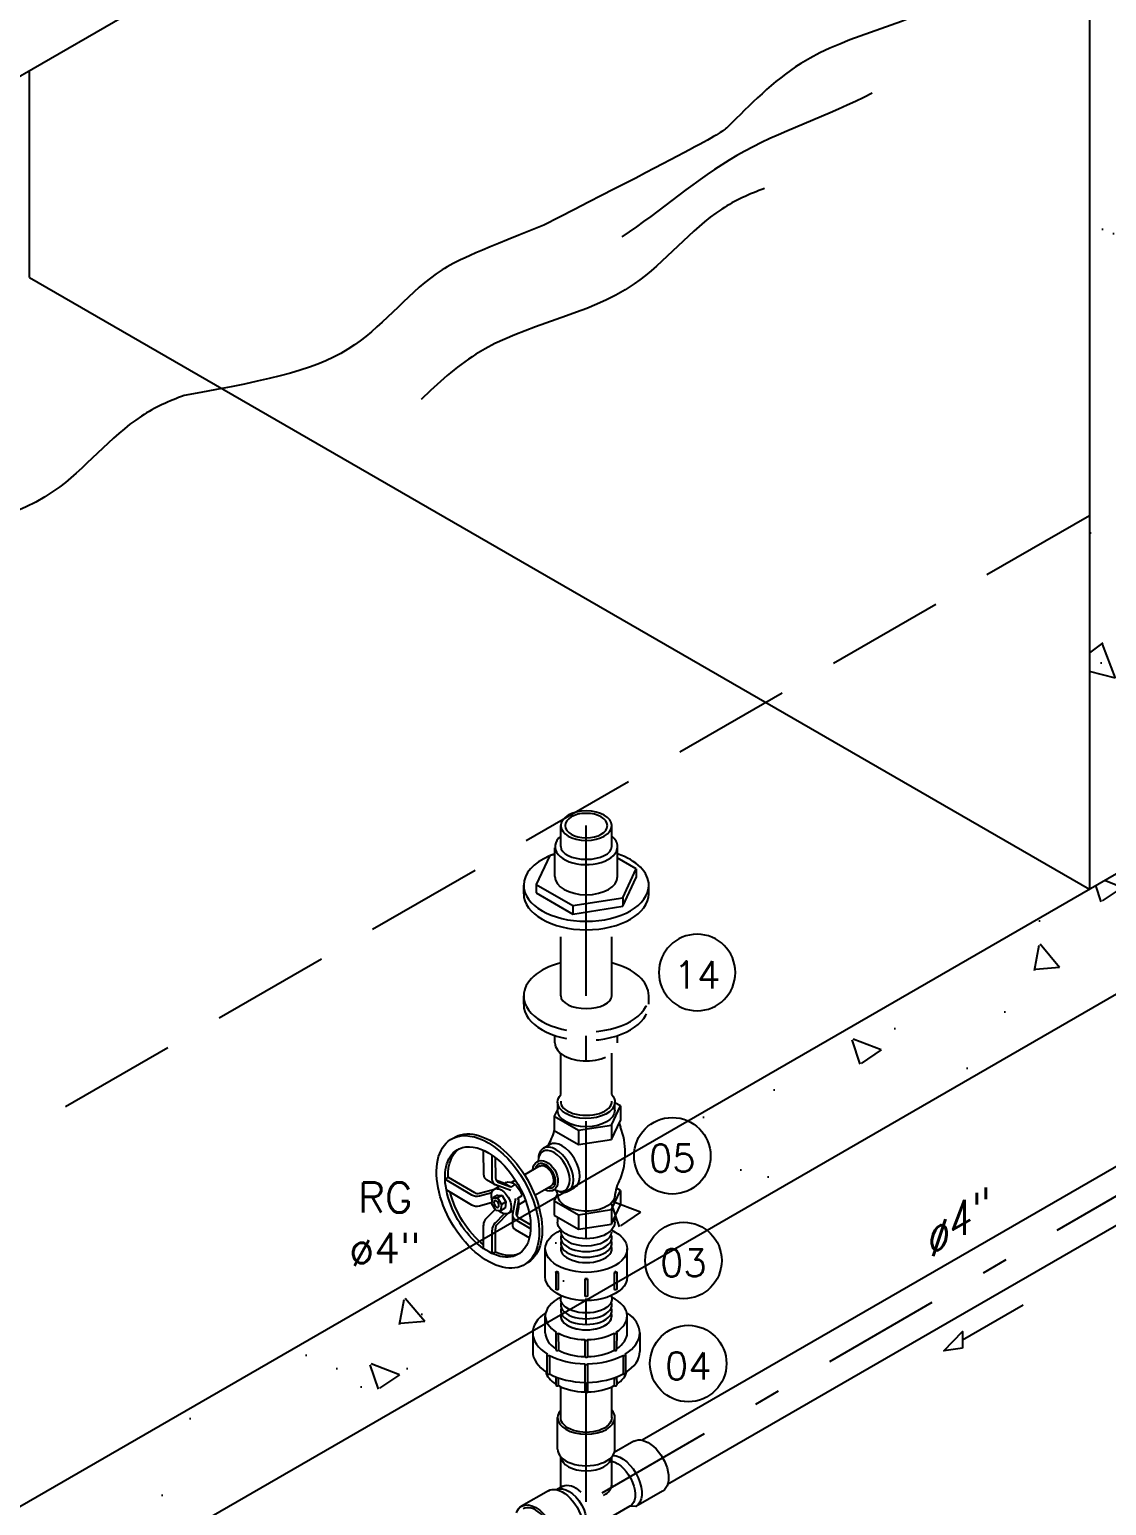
# Model space of a CAD drawing. Header units: millimetres. Extents: x 0 to 114, y 0 to 82.
# Drawn here: x 10.12 to 14.22, y 18.1 to 23.72 of the extents above; entities that cross this region are included whole.
import ezdxf
from ezdxf.enums import TextEntityAlignment as Align

# ---------------------------------------------------------------- set-up
doc = ezdxf.new("R2010")
doc.units = ezdxf.units.MM
for name, pattern in [('DASHDOT', [1, 0.5, -0.25, 0, -0.25]), ('HIDDEN', [0.375, 0.25, -0.125]), ('HIDDEN2', [0.1875, 0.125, -0.0625])]:
    doc.linetypes.add(name, pattern=pattern)
for name, color, linetype in [('ARQ', 8, 'Continuous'), ('INC-DETALHES', 7, 'Continuous'), ('INC-DETALHES-TXT', 7, 'Continuous'), ('nivel-água', 1, 'Continuous'), ('tinterno', 252, 'Continuous')]:
    doc.layers.add(name, color=color, linetype=linetype)
doc.styles.add('25', font='ROMANS.SHX', dxfattribs={"width": 0.7, "height": 0.05})
doc.styles.add('60-75', font='romans.shx', dxfattribs={"height": 0.12})

# ---------------------------------------------------------------- blocks, each defined once
blk = doc.blocks.new('S1AD321')
at = {"color": 252}
blk.add_circle((0, 0), 0.0562, dxfattribs=at)
at = {"color": 7, "style": '25'}
blk.add_attdef('DETALHE', text='', height=0.04, dxfattribs=at).set_placement((0, -0.0235), align=Align.CENTER)
for tag, flags, p in [('DESCRICAO', 1, (0, -0.0868)), ('MARCA', 1, (0, -0.1502)), ('QUANT.', 3, (0, -0.2175))]:
    blk.add_attdef(tag, text='', height=0.04, dxfattribs=dict(at, flags=flags)).set_placement(p, align=Align.CENTER)
blk = doc.blocks.new('unii')
for p, q in [((-0.0237, 0.1073), (0.0078, 0.1255)), ((0.0859, 0.1184), (0.0874, 0.1193)), ((-0.0114, 0.086), (-0.0401, 0.0694)), ((0.0257, 0.0836), (0.0272, 0.0845)), ((0.1455, 0.0151), (0.147, 0.016)), ((0.0853, -0.0196), (0.0868, -0.0187)), ((0.0688, -0.0529), (0.0401, -0.0694)), ((0.0811, -0.0742), (0.1126, -0.056))]:
    blk.add_line(p, q)
for centre, major_axis, ratio, start_param, end_param in [((0.0602, 0.0347, -0.0491), (0.0524, -0.0908), 0.57735, 2.395872, 3.141593), ((0.0888, 0.0513, -0.0725), (0.0401, -0.0694), 0.57735, 2.40841, 3.003111), ((0.0601, 0.1203, -0.0234), (0.00144, -0.0025), 0.57735, 7.050612, 9.424778), ((0.0602, 0.0347, -0.0491), (0.0524, -0.0908), 0.57735, 1.59446, 2.329067), ((0.0888, 0.1168, -0.0491), (0.00144, -0.0025), 0.57735, 7.050612, 9.424778), ((0.0287, 0.0166, -0.0234), (0.0524, -0.0908), 0.57735, 9.424778, 10.135947), ((0.0287, 0.0166, -0.0234), (0.0401, -0.0694), 0.57735, 2.40841, 3.141593), ((0.0888, 0.0513, -0.0725), (0.0401, -0.0694), 0.57735, 1.601735, 2.320869), ((0, 0), (0.0401, -0.0694), 0.57735, 3.141593, 4.039042), ((0.0287, 0.082), (0.00144, -0.0025), 0.57735, 7.050612, 9.424778), ((0.0287, 0.0166, -0.0234), (0.0401, -0.0694), 0.57735, 1.601735, 2.320869), ((0.1126, 0.065, -0.0234), (0.00125, -0.00217), 0.57735, 6.26757, 9.440394), ((0.0602, 0.0347, -0.0491), (0.0524, -0.0908), 0.57735, 0.812526, 1.546905), ((0.1289, 0.0744, -0.0491), (0.00125, -0.00217), 0.57735, 6.26757, 9.440394), ((0.0888, 0.0513, -0.0725), (0.0401, -0.0694), 0.57735, 0.820723, 1.539561), ((0, 0), (-0.025, 0.0433), 0.543752, 3.141593, 6.283185), ((0.0688, 0.0397), (0.00125, -0.00217), 0.57735, 6.26757, 9.440394), ((0.0287, 0.0166, -0.0234), (0.0401, -0.0694), 0.57735, 0.820723, 1.539561), ((0.0888, 0.0513, -0.0725), (0.0401, -0.0694), 0.57735, 0.138481, 0.732494), ((0.1455, 0.0185, -0.0491), (0.00144, -0.0025), 0.577218, 6.283185, 8.657239), ((0.0287, 0.0166, -0.0234), (0.0401, -0.0694), 0.57735, 0, 0.732494), ((0.0854, -0.0162), (0.00144, -0.0025), 0.577218, 6.283185, 8.657239), ((0.0602, 0.0347, -0.0491), (0.0524, -0.0908), 0.57735, 0, 0.745201), ((0.1343, -0.0081, -0.0234), (0.00144, -0.0025), 0.577218, 6.283185, 8.657239), ((0, 0), (0.0401, -0.0694), 0.57735, 5.385736, 6.283185), ((0.0287, 0.0166, -0.0234), (0.0524, -0.0908), 0.57735, 5.572016, 6.283185)]:
    blk.add_ellipse(centre, major_axis=major_axis, ratio=ratio, start_param=start_param, end_param=end_param)
at = {"layer": 'tinterno'}
for p, q in [((0.0272, 0.1046), (0.0589, 0.1229)), ((0.0307, 0.101), (0.0622, 0.1191)), ((0.0735, 0.1112), (0.0859, 0.1184)), ((0.0776, 0.1079), (0.0908, 0.1156)), ((-0.0014, 0.068), (0.0257, 0.0836)), ((0.002, 0.0643), (0.0307, 0.0808)), ((0.08, 0.0491), (0.1115, 0.0672)), ((0.0823, 0.0446), (0.1138, 0.0628)), ((0.1113, 0.0671), (0.1277, 0.0766)), ((0.1138, 0.0628), (0.1302, 0.0723)), ((0.039, 0.0254), (0.0675, 0.0418)), ((0.0413, 0.021), (0.07, 0.0375)), ((0.1322, 0.0132), (0.1455, 0.0209)), ((0.1331, 0.008), (0.1455, 0.0151)), ((0.0567, -0.0304), (0.0853, -0.0138)), ((0.0582, -0.0353), (0.0853, -0.0196)), ((0.1028, -0.0239), (0.1343, -0.0057)), ((0.1043, -0.0288), (0.1358, -0.0106))]:
    blk.add_line(p, q, dxfattribs=at)
for centre, major_axis, start_param, end_param in [((0.0287, 0.0166, -0.0234), (0.0524, -0.0908), 8.666815, 9.424778), ((0.0287, 0.1021, -0.0234), (0.00144, -0.0025), 0.767426, 3.944963), ((0.0287, 0.0166, -0.0234), (0.0524, -0.0908), 7.87787, 8.611829), ((0, 0), (0.0401, -0.0694), 2.392138, 3.141593), ((0, 0.0655), (0.00144, -0.0025), 0.767426, 3.944963), ((0, 0), (0.0401, -0.0694), 7.885213, 8.603436), ((0.0811, 0.0468, -0.0234), (0.00125, -0.00217), 6.26757, 9.440394), ((0.0287, 0.0166, -0.0234), (0.0524, -0.0908), 7.096135, 7.830093), ((0.0401, 0.0231), (0.00125, -0.00217), 6.26757, 9.440394), ((0, 0), (0.0401, -0.0694), 7.104199, 7.82275), ((0.0287, 0.0166, -0.0234), (0.0524, -0.0908), 6.283185, 7.041148), ((0.1028, -0.0262, -0.0234), (0.00144, -0.0025), 5.479815, 8.657352), ((0, 0), (0.0401, -0.0694), 6.283185, 7.03264), ((0.0567, -0.0327), (0.00144, -0.0025), 5.479815, 8.657352)]:
    blk.add_ellipse(centre, major_axis=major_axis, ratio=0.57735, start_param=start_param, end_param=end_param, dxfattribs=at)
blk = doc.blocks.new('nipel')
for p, q in [((0.0266, 0.108, -0.0234), (-0.0212, 0.0803, -0.0234)), ((0.1068, -0.0309, -0.0234), (0.0589, -0.0586, -0.0234))]:
    blk.add_line(p, q)
at = {"extrusion": (0, 0, -1)}
for centre, major_axis, ratio, start_param, end_param in [((0.0667, 0.0385, -0.0468), (0.0401, -0.0694), 0.57735, -3.141593, 0), ((0.1042, 0.0602, -0.0468), (0.025, -0.0433), 0.543752, 2.902493, 6.522284), ((0.0188, 0.0109, -0.0234), (-0.0401, 0.0694), 0.57735, -0.89745, 0), ((0.0188, 0.0109, -0.0234), (0.0401, -0.0694), 0.57735, 0, 0.89745)]:
    blk.add_ellipse(centre, major_axis=major_axis, ratio=ratio, start_param=start_param, end_param=end_param, dxfattribs=at)
for centre, start_param, end_param in [((0.0188, 0.0109, -0.0234), 2.94446, 6.480318), ((-0.0098, -0.0057), 3.141593, 6.283185), ((0, 0), 2.931316, 6.493462), ((0.0096, 0.0056), 2.935794, 6.488984)]:
    blk.add_ellipse(centre, major_axis=(-0.025, 0.0433), ratio=0.543752, start_param=start_param, end_param=end_param)
at = {"layer": 'tinterno'}
for p, q in [((0.0285, 0.0853, -0.0234), (0.0571, 0.1018, -0.0234)), ((0.032, 0.0816, -0.0234), (0.0606, 0.0981, -0.0234)), ((0.0688, 0.0426, -0.0234), (0.0974, 0.0591, -0.0234)), ((0.0714, 0.0384, -0.0234), (0.0999, 0.0548, -0.0234)), ((0.0866, -0.0131, -0.0234), (0.1153, 0.0034, -0.0234)), ((0.0881, -0.018, -0.0234), (0.1167, -0.0014, -0.0234))]:
    blk.add_line(p, q, dxfattribs=at)
at = {"layer": 'tinterno', "extrusion": (0, 0, -1)}
for centre, major_axis, ratio, start_param, end_param in [((0.0188, 0.0109, -0.0234), (-0.0401, 0.0694), 0.57735, 0, 3.141593), ((0.0586, 0.0993, -0.0234), (-0.00144, 0.0025), 0.577218, 0, 2.374054), ((0.0299, 0.0827, -0.0234), (0.00144, -0.0025), 0.57735, 2.338223, 5.515759), ((0.0299, 0.0173, -0.0234), (0.0401, -0.0694), 0.57735, 3.891047, 3.962934), ((0.0987, 0.057, -0.0234), (-0.00125, 0.00217), 0.57735, -0.015616, 3.157208), ((0.07, 0.0404, -0.0234), (-0.00125, 0.00217), 0.57735, -0.015616, 3.157208), ((0.0299, 0.0173, -0.0234), (0.0401, -0.0694), 0.57735, 4.681158, 4.74362), ((0.1153, 0.0011, -0.0234), (0.00144, -0.0025), 0.57735, 3.909019, 6.283185), ((0.0866, -0.0155, -0.0234), (-0.00144, 0.0025), 0.57735, 0.767426, 3.944963), ((0.0299, 0.0173, -0.0234), (0.0401, -0.0694), 0.57735, -0.821342, -0.749455)]:
    blk.add_ellipse(centre, major_axis=major_axis, ratio=ratio, start_param=start_param, end_param=end_param, dxfattribs=at)
blk = doc.blocks.new('tei2')
for p, q in [((-0.0562, 0.1034), (-0.0562, 0.165)), ((0.0562, 0.1034), (0.0562, 0.1652)), ((-0.0934, 0.1188), (-0.0549, 0.0966)), ((-0.05, 0.0341), (-0.05, 0.0886)), ((0.05, 0.0288), (0.05, 0.0886)), ((0.0458, 0.0312), (0.0582, 0.0241)), ((-0.1496, 0.0215), (-0.0971, -0.0089)), ((0.0742, 0.0221), (0.1267, -0.0083)), ((-0.0971, -0.0089), (-0.0854, -0.0084)), ((-0.0854, -0.0084), (0.0083, -0.0625)), ((0.018, -0.0753), (0.0705, -0.1056))]:
    blk.add_line(p, q)
at = {"extrusion": (0, 0, -1)}
for centre, major_axis, ratio, start_param, end_param in [((0, 0.1652), (0.0562, 0), 0.57735, 3.135616, 3.615755), ((0, 0.1652), (0.0562, 0), 0.57735, -0.474162, 0), ((0, 0.1034, -0.4677), (-0.0562, 0), 0.57735, 5.809061, 6.283185), ((0, 0.1034, -0.4677), (-0.0562, 0), 0.57735, 3.141593, 3.618038), ((0.0986, -0.0569, -0.4677), (-0.025, -0.0433), 0.577374, 0, 3.141593)]:
    blk.add_ellipse(centre, major_axis=major_axis, ratio=ratio, start_param=start_param, end_param=end_param, dxfattribs=at)
for centre, major_axis, ratio, start_param, end_param in [((0, 0.1652), (-0.05, 0), 0.577374, 0, 3.141593), ((-0.1215, 0.0702, -0.1581), (0.0281, 0.0487), 0.57735, 0, 3.141593), ((0.0461, -0.0266, -0.4677), (-0.0281, -0.0487), 0.57735, 3.141593, 3.618038), ((0.0986, -0.0569, -0.4677), (0.0281, 0.0487), 0.57735, -0.474162, 0), ((0.0461, -0.0266, -0.4677), (-0.0281, -0.0487), 0.57735, 5.8091, 6.283185), ((0.0986, -0.0569, -0.4677), (0.0281, 0.0487), 0.57735, 3.135616, 3.615755)]:
    blk.add_ellipse(centre, major_axis=major_axis, ratio=ratio, start_param=start_param, end_param=end_param)
at = {"layer": 'tinterno', "color": 252, "extrusion": (0, 0, -1)}
for centre, major_axis, start_param, end_param in [((0, 0.1652), (0.0562, 0), 0, 3.135616), ((0, 0.1034, -0.4677), (-0.0562, 0), 3.618038, 5.809061), ((0, 0.0899, -0.4677), (-0.05, 0), 3.19046, 6.234318), ((0, 0.0341, -0.3129), (0.05, 0), 2.321606, 3.141593)]:
    blk.add_ellipse(centre, major_axis=major_axis, ratio=0.57735, start_param=start_param, end_param=end_param, dxfattribs=at)
at = {"layer": 'tinterno', "color": 252}
for centre, major_axis, start_param, end_param in [((-0.069, 0.0398), (0.0281, 0.0487), 0.344779, 3.141593), ((-0.0604, 0.0349, -0.1581), (0.025, 0.0433), 0.487246, 3.141593), ((0.0344, -0.0199, -0.4677), (-0.025, -0.0433), 3.19046, 6.234318), ((0.022, -0.0127, -0.4677), (-0.025, -0.0433), 3.19046, 4.259061), ((0.0461, -0.0266, -0.4677), (-0.0281, -0.0487), 3.618038, 5.80674), ((0.0986, -0.0569, -0.4677), (0.0281, 0.0487), 0, 3.135616)]:
    blk.add_ellipse(centre, major_axis=major_axis, ratio=0.57735, start_param=start_param, end_param=end_param, dxfattribs=at)
blk = doc.blocks.new('SETA2')
at = {"color": 252}
blk.add_line((0.004129, 0), (0, 0), dxfattribs=at)
at = {"color": 7}
blk.add_lwpolyline([(0.004129, -0.000486), (0.005395, -0.000004), (0.004129, 0.000486), (0.004129, -0.000486)], dxfattribs=at)
blk = doc.blocks.new('A$C4B832159')
at = {"layer": 'ARQ'}
h = blk.add_hatch(dxfattribs=at)
h.set_pattern_fill('AR-CONC', color=256, scale=0.085333, style=0)
h.set_pattern_definition([(130, (2573.42616, -2593.91875), (-0.61206202, -0.05354849), [0.064, -0.704]), (185, (2573.42616, -2593.91875), (0.11840114, 0.64187062), [0.0512, -0.5632]), (79.5486, (2573.37515, -2593.9232), (-0.49366134, 0.58832174), [0.05439163, -0.59830794]), (133.8158, (2573.42616, -2593.7481), (-0.91071236, -0.1412429), [0.096, -1.056]), (83.3644, (2573.3503, -2593.75985), (-0.79757884, 0.83124725), [0.08158745, -0.89746176]), (188.8158, (2573.4262, -2593.7481), (-0.7975782, 0.83124787), [0.0768, -0.8448]), (159, (2573.34083, -2593.79075), (-0.509360684, -0.34356812), [0.064, -0.704]), (214, (2573.3408, -2593.79075), (-0.20762908, 0.6187947), [0.0512, -0.5632]), (108.5486, (2573.2984, -2593.8194), (-0.71698998, 0.27522602), [0.05439163, -0.59830794]), (142.5, (2573.42616, -2593.91875), (-0.01037641, 0.284069422), [0, -0.556373333, 0, -0.571733333, 0, -0.565333333]), (172.5, (2573.42616, -2593.91875), (-0.224486005, 0.33656466), [0, -0.325973333, 0, -0.543573333, 0, -0.215466667]), (212.5, (2573.61645, -2593.91875), (-0.455528479, -0.019246824), [0, -0.213333333, 0, -0.6656, 0, -0.8832]), (222.5, (2573.7018, -2593.91875), (-0.4976522, 0.08542292), [0, -0.277333333, 0, -0.442026667, 0, -0.6272])])
h.paths.add_polyline_path([(-1.8084, -4.1427), (-1.8084, -3.8879), (2.4628, -1.4219), (2.4628, -1.6767)])
h = blk.add_hatch(dxfattribs=at)
h.set_pattern_fill('AR-CONC', color=256, scale=0.085333, style=0)
h.set_pattern_definition([(170, (3419.8932, -1134.9904), (-0.25965666, 0.556835504), [0.064, -0.704]), (115, (3419.8932, -1134.9904), (-0.4966757, -0.4234737), [0.0512, -0.5632]), (220.4514, (3419.87156, -1134.944), (-0.75633224, 0.13336239), [0.05439163, -0.59830794]), (166.1842, (3419.7454, -1135.0757), (-0.33303625, 0.85932149), [0.096, -1.056]), (216.6356, (3419.7176, -1135.0041), (-1.11867066, 0.27509991), [0.08158745, -0.89746176]), (111.1842, (3419.7454, -1135.0757), (-1.11867087, 0.27509904), [0.0768, -0.8448]), (141, (3419.7397, -1134.9805), (0.04285838, 0.61290335), [0.064, -0.704]), (86, (3419.7397, -1134.9805), (-0.63970648, -0.12958529), [0.0512, -0.5632]), (191.4514, (3419.74325, -1134.9294), (-0.59684772, 0.48331852), [0.05439163, -0.59830794]), (157.5, (3419.8932, -1134.99039), (-0.251199541, -0.133048476), [0, -0.556373333, 0, -0.571733333, 0, -0.565333333]), (127.5, (3419.8932, -1134.9904), (-0.40371655, 0.026128253), [0, -0.325973333, 0, -0.543573333, 0, -0.215466667]), (87.5, (3419.98834, -1135.15518), (-0.211096001, 0.404122647), [0, -0.213333333, 0, -0.6656, 0, -0.8832]), (77.5, (3420.031, -1135.2291), (-0.322804516, 0.388267986), [0, -0.277333333, 0, -0.442026667, 0, -0.6272])])
h.paths.add_polyline_path([(2.4628, -4.7016), (2.2411, -4.8296), (2.2409, -1.8048), (2.4628, -1.6767)])
h = blk.add_hatch(dxfattribs=at)
h.set_pattern_fill('AR-CONC', color=256, scale=0.085333, style=0)
h.set_pattern_definition([(130, (2572.36573, -2601.1871), (-0.61206202, -0.05354849), [0.064, -0.704]), (185, (2572.3657, -2601.1871), (0.11840114, 0.64187062), [0.0512, -0.5632]), (79.5486, (2572.3147, -2601.19156), (-0.49366134, 0.58832174), [0.05439163, -0.59830794]), (133.8158, (2572.3657, -2601.0164), (-0.91071236, -0.1412429), [0.096, -1.056]), (83.3644, (2572.2898, -2601.0282), (-0.79757884, 0.83124725), [0.08158745, -0.89746176]), (188.8158, (2572.3657, -2601.0164), (-0.7975782, 0.83124787), [0.0768, -0.8448]), (159, (2572.2804, -2601.0591), (-0.509360684, -0.34356812), [0.064, -0.704]), (214, (2572.2804, -2601.0591), (-0.20762908, 0.6187947), [0.0512, -0.5632]), (108.5486, (2572.23795, -2601.0877), (-0.71698998, 0.27522602), [0.05439163, -0.59830794]), (142.5, (2572.36573, -2601.1871), (-0.01037641, 0.284069422), [0, -0.556373333, 0, -0.571733333, 0, -0.565333333]), (172.5, (2572.36573, -2601.1871), (-0.224486005, 0.33656466), [0, -0.325973333, 0, -0.543573333, 0, -0.215466667]), (212.5, (2572.55602, -2601.1871), (-0.455528479, -0.019246824), [0, -0.213333333, 0, -0.6656, 0, -0.8832]), (222.5, (2572.64135, -2601.1871), (-0.4976522, 0.08542292), [0, -0.277333333, 0, -0.442026667, 0, -0.6272])])
h.paths.add_polyline_path([(-1.8084, -7.4224), (-1.8084, -7.1677), (2.4019, -4.7368), (2.6236, -4.8636)])
for p, q in [((2.4628, -1.6767, 0), (-1.8084, -4.1427, 0)), ((2.2411, -1.8047, 0), (2.2411, -4.8296, 0)), ((0, -3.5357, 0), (0, -3.0986, 0)), ((0, -3.5357, 0), (2.2411, -4.8296, 0)), ((2.4628, -4.7016, 0), (-1.8084, -7.1677, 0)), ((2.4628, -4.9564, 0), (-1.8084, -7.4224, 0))]:
    blk.add_line(p, q, dxfattribs=at)
at = {"layer": 'INC-DETALHES', "color": 7}
for p, q in [((1.1232, -4.7393, -0.0556), (1.1232, -4.6947, -0.0556)), ((1.2312, -4.7393, -0.0556), (1.2312, -4.6947, -0.0556)), ((1.1111, -4.8029, -0.0556), (1.1111, -4.7421, -0.0556)), ((1.1232, -4.7393, -0.0556), (1.1232, -4.7239, -0.0556)), ((1.2312, -4.7393, -0.0556), (1.2312, -4.7239, -0.0556)), ((1.2433, -4.8029, -0.0556), (1.2433, -4.7393, -0.0556)), ((1.2829, -4.7865, -0.0556), (1.2829, -4.8045, -0.0556)), ((1.0449, -4.8389, -0.0556), (1.0449, -4.8209, -0.0556)), ((1.0715, -4.8192, -0.0556), (1.0715, -4.8372, -0.0556)), ((1.3095, -4.8389, -0.0556), (1.3095, -4.8209, -0.0556)), ((1.1489, -4.8639, -0.0556), (1.1489, -4.8819, -0.0556)), ((1.2546, -4.8476, -0.0556), (1.2546, -4.8656, -0.0556)), ((1.1232, -5.2638, -0.0556), (1.1232, -5.1765, -0.0556)), ((1.2312, -5.2638, -0.0556), (1.2312, -5.1765, -0.0556)), ((1.1168, -5.2969, -0.0556), (1.1168, -5.2795, -0.0556)), ((1.2377, -5.2969, -0.0556), (1.2377, -5.2795, -0.0556)), ((1.2494, -5.2879, -0.0556), (1.2494, -5.3184, -0.0556)), ((1.1095, -5.3095, -0.0556), (1.1095, -5.34, -0.0556)), ((0.9605, -5.4343, -0.0556), (0.96, -5.3815, -0.0556)), ((0.9857, -5.44, -0.0556), (0.9853, -5.3972, -0.0556)), ((1.0867, -5.3773, -0.0556), (1.1002, -5.3695, -0.0556)), ((1.079, -5.4148, -0.0556), (1.0467, -5.4336, -0.0556)), ((0.885, -5.4383, -0.0556), (0.8788, -5.4429, -0.0556)), ((0.885, -5.4383, -0.0556), (0.9406, -5.4711, -0.0556)), ((0.9846, -5.4544, -0.0556), (0.9665, -5.444, -0.0556)), ((0.9829, -5.464, -0.0556), (0.9937, -5.4578, -0.0556)), ((1.0177, -5.4665, -0.0556), (0.9852, -5.4547, -0.0556)), ((1.0044, -5.4516, -0.0556), (0.9871, -5.4453, -0.0556)), ((1.0076, -5.4498, -0.0556), (1.0043, -5.4517, -0.0556)), ((1.0177, -5.4593, -0.0556), (1.0043, -5.4517, -0.0556)), ((1.0262, -5.4543, -0.0556), (1.0177, -5.4593, -0.0556)), ((1.0277, -5.4447, -0.0556), (1.0191, -5.4497, -0.0556)), ((1.0687, -5.4765, -0.0556), (1.1031, -5.4566, -0.0556)), ((1.1392, -5.4682, -0.0556), (1.1527, -5.4605, -0.0556)), ((0.8814, -5.4654, -0.0556), (0.9348, -5.4968, -0.0556)), ((0.9512, -5.4989, -0.0556), (0.9784, -5.4915, -0.0556)), ((0.9517, -5.4725, -0.0556), (0.9829, -5.464, -0.0556)), ((0.9894, -5.4763, -0.0556), (0.9799, -5.4819, -0.0556)), ((1.0275, -5.4835, -0.0556), (1.0215, -5.5176, -0.0556)), ((1.0323, -5.4828, -0.0556), (1.0416, -5.4774, -0.0556)), ((1.0337, -5.4871, -0.0556), (1.0337, -5.5026, -0.0556)), ((1.0337, -5.4967, -0.0556), (1.0491, -5.4878, -0.0556)), ((1.1092, -5.4882, -0.0556), (1.1092, -5.5188, -0.0556)), ((1.2497, -5.4664, -0.0556), (1.2497, -5.4971, -0.0556)), ((0.9662, -5.5249, -0.0556), (0.9847, -5.5066, -0.0556)), ((0.9893, -5.5377, -0.0556), (1.0122, -5.5149, -0.0556)), ((1.0054, -5.5037, -0.0556), (0.9959, -5.5093, -0.0556)), ((1.0122, -5.5149, -0.0556), (1.0231, -5.5087, -0.0556)), ((1.0215, -5.5183, -0.0556), (1.0214, -5.5391, -0.0556)), ((1.0338, -5.5025, -0.0556), (1.0306, -5.5206, -0.0556)), ((1.0345, -5.5245, -0.0556), (1.0597, -5.5394, -0.0556)), ((1.1168, -5.5338, -0.0556), (1.1168, -5.5232, -0.0556)), ((1.2377, -5.5338, -0.0556), (1.2377, -5.523, -0.0556)), ((0.9603, -5.5895, -0.0556), (0.9598, -5.5402, -0.0556)), ((0.9855, -5.5968, -0.0556), (0.9851, -5.548, -0.0556)), ((1.0268, -5.5492, -0.0556), (1.057, -5.567, -0.0556)), ((1.1232, -5.554, -0.0556), (1.1232, -5.5495, -0.0556)), ((1.1232, -5.554, -0.0556), (1.1232, -5.5495, -0.0556)), ((0.9855, -5.5968, -0.0556), (0.9784, -5.6, -0.0556)), ((1.1232, -5.947, -0.0556), (1.1232, -5.8819, -0.0556)), ((1.2312, -5.9472, -0.0556), (1.2312, -5.8819, -0.0556))]:
    blk.add_line(p, q, dxfattribs=at)
at = {"layer": 'INC-DETALHES', "color": 252}
for p, q in [((1.1772, -4.8389, -0.0556), (1.1772, -4.6949, -0.0556)), ((1.1772, -5.0549, -0.0556), (1.1772, -4.8389, -0.0556)), ((1.2307, -5.3283, -0.0556), (1.2307, -5.3588, -0.0556)), ((1.1607, -5.3391, -0.0556), (1.1607, -5.3696, -0.0556)), ((0.9786, -5.4447, -0.0556), (0.9782, -5.3919, -0.0556)), ((0.8788, -5.4429, -0.0556), (0.9347, -5.4757, -0.0556)), ((1.0177, -5.4593, -0.0556), (0.9923, -5.4501, -0.0556)), ((0.9512, -5.4779, -0.0556), (0.9778, -5.4707, -0.0556)), ((0.9994, -5.4769, -0.0556), (0.9898, -5.4825, -0.0556)), ((1.0074, -5.4906, -0.0556), (0.9978, -5.4962, -0.0556)), ((1.0337, -5.4871, -0.0556), (1.0291, -5.5138, -0.0556)), ((0.9844, -5.5354, -0.0556), (1.0039, -5.516, -0.0556)), ((1.1606, -5.5179, -0.0556), (1.1606, -5.5485, -0.0556)), ((1.2309, -5.507, -0.0556), (1.2309, -5.5376, -0.0556)), ((0.9784, -5.6, -0.0556), (0.978, -5.5508, -0.0556)), ((1.0269, -5.5283, -0.0556), (1.0597, -5.5476, -0.0556))]:
    blk.add_line(p, q, dxfattribs=at)
at = {"layer": 'INC-DETALHES', "color": 7, "extrusion": (1.754e-13, 0.816497, 0.57735)}
for p, q in [((1.0999, -4.7582, -0.0556), (1.0715, -4.8192, -0.0556)), ((1.1111, -4.7565, -0.0556), (1.0999, -4.7582, -0.0556)), ((1.2829, -4.7865, -0.0556), (1.2427, -4.7633, -0.0556)), ((1.2546, -4.8476, -0.0556), (1.2829, -4.7865, -0.0556)), ((1.2546, -4.8656, -0.0556), (1.2829, -4.8045, -0.0556)), ((1.0715, -4.8192, -0.0556), (1.1489, -4.8639, -0.0556)), ((1.0715, -4.8372, -0.0556), (1.1489, -4.8819, -0.0556)), ((1.1489, -4.8639, -0.0556), (1.2546, -4.8476, -0.0556)), ((1.1489, -4.8819, -0.0556), (1.2546, -4.8656, -0.0556))]:
    blk.add_line(p, q, dxfattribs=at)
at = {"layer": 'INC-DETALHES', "color": 7, "linetype": 'HIDDEN2'}
for p, q in [((1.1232, -5.0549, -0.0556), (1.1232, -4.9086, -0.0556)), ((1.2312, -5.0549, -0.0556), (1.2312, -4.9086, -0.0556)), ((1.0449, -5.0729, -0.0556), (1.0449, -5.0549, -0.0556)), ((1.3095, -5.0729, -0.0556), (1.3095, -5.0549, -0.0556)), ((1.1111, -5.1545, -0.0556), (1.1111, -5.139, -0.0556)), ((1.2433, -5.1545, -0.0556), (1.2433, -5.139, -0.0556))]:
    blk.add_line(p, q, dxfattribs=at)
at = {"layer": 'INC-DETALHES', "color": 252, "linetype": 'DASHDOT', "ltscale": 0.5}
for p, q in [((1.1772, -6.1254, -0.0556), (1.1772, -5.123, -0.0556)), ((-2.1568, -8.0505, -0.0556), (2.8579, -5.155, -0.0556))]:
    blk.add_line(p, q, dxfattribs=at)
at = {"layer": 'INC-DETALHES'}
for p, q in [((2.7068, -5.1798, -0.2292), (1.2952, -5.9949, -0.2292)), ((2.7609, -5.2733, -0.2292), (1.3493, -6.0884, -0.2292))]:
    blk.add_line(p, q, dxfattribs=at)
at = {"layer": 'INC-DETALHES', "color": 7, "extrusion": (9.24386e-08, 0.816497, 0.57735)}
for p, q in [((1.1168, -5.2939, -0.0556), (1.1095, -5.3095, -0.0556)), ((1.2494, -5.2879, -0.0556), (1.2377, -5.2811, -0.0556)), ((1.2307, -5.3588, -0.0556), (1.2494, -5.3184, -0.0556)), ((1.1095, -5.34, -0.0556), (1.1607, -5.3696, -0.0556)), ((1.1607, -5.3696, -0.0556), (1.2307, -5.3588, -0.0556)), ((1.2497, -5.4664, -0.0556), (1.241, -5.4614, -0.0556)), ((1.1163, -5.4729, -0.0556), (1.1092, -5.4882, -0.0556)), ((1.1092, -5.5188, -0.0556), (1.1606, -5.5485, -0.0556)), ((1.2309, -5.5376, -0.0556), (1.2497, -5.4971, -0.0556)), ((1.1606, -5.5485, -0.0556), (1.2309, -5.5376, -0.0556))]:
    blk.add_line(p, q, dxfattribs=at)
at = {"layer": 'INC-DETALHES', "color": 252, "extrusion": (9.24386e-08, 0.816497, 0.57735)}
for p, q in [((1.2307, -5.3283, -0.0556), (1.2494, -5.2879, -0.0556)), ((1.1095, -5.3095, -0.0556), (1.1607, -5.3391, -0.0556)), ((1.1607, -5.3391, -0.0556), (1.2307, -5.3283, -0.0556)), ((1.1092, -5.4882, -0.0556), (1.1606, -5.5179, -0.0556)), ((1.2309, -5.507, -0.0556), (1.2497, -5.4664, -0.0556)), ((1.1606, -5.5179, -0.0556), (1.2309, -5.507, -0.0556))]:
    blk.add_line(p, q, dxfattribs=at)
at = {"layer": 'INC-DETALHES', "color": 7, "extrusion": (-0.759924, -0.298634, 0.57735)}
for p, q in [((0.9779, -5.495, -0.0556), (0.9799, -5.4819, -0.0556)), ((0.9859, -5.5087, -0.0556), (0.9779, -5.495, -0.0556)), ((0.9959, -5.5093, -0.0556), (0.9859, -5.5087, -0.0556))]:
    blk.add_line(p, q, dxfattribs=at)
at = {"layer": 'INC-DETALHES', "color": 252, "extrusion": (-0.759924, -0.298634, 0.57735)}
for p, q in [((0.9799, -5.4819, -0.0556), (0.9898, -5.4825, -0.0556)), ((0.9898, -5.4825, -0.0556), (0.9978, -5.4962, -0.0556)), ((0.9978, -5.4962, -0.0556), (0.9959, -5.5093, -0.0556))]:
    blk.add_line(p, q, dxfattribs=at)
at = {"layer": 'INC-DETALHES', "color": 7, "extrusion": (-0.759924, -0.298634, 0.57735), "elevation": -3.7242}
blk.add_lwpolyline([(5.4588, -7.141), (5.4588, -7.141), (5.463, -7.1253), (5.4786, -7.1211), (5.4901, -7.1326)], dxfattribs=at)
at = {"layer": 'INC-DETALHES', "color": 7, "extrusion": (1.754e-13, 0.816497, 0.57735)}
for centre, radius, start, end in [((-1.1772, 3.7137, -3.1785), 0.0661, 355.308, 180), ((-1.1772, 3.7137, -3.1785), 0.0661, 324.7386, 355.308), ((-1.1772, 3.7137, -3.1785), 0.0661, 180, 215.2614), ((-1.1772, 3.7608, -3.2451), 0.1323, 306.0154, 0), ((-1.1772, 3.7608, -3.2451), 0.1323, 299.8828, 304.2676), ((-1.1772, 3.7608, -3.2451), 0.1323, 180, 240.1172), ((-1.1772, 3.7504, -3.2304), 0.0661, 360, 180), ((-1.1772, 3.7608, -3.2451), 0.1323, 0, 180), ((-1.1772, 3.7712, -3.2598), 0.1323, 360, 180)]:
    blk.add_arc(centre, radius, start, end, dxfattribs=at)
at = {"layer": 'INC-DETALHES', "color": 7, "linetype": 'HIDDEN2', "extrusion": (1.754e-13, 0.816497, 0.57735)}
for centre, radius, start, end in [((-1.1772, 3.8959, -3.4362), 0.1323, 294.0923, 0), ((-1.1772, 3.8959, -3.4362), 0.1323, 180, 245.9031), ((-1.1772, 3.8959, -3.4362), 0.1323, 0, 180), ((-1.1772, 3.9063, -3.4509), 0.1323, 360, 180), ((-1.1772, 3.9534, -3.5175), 0.0661, 360, 180)]:
    blk.add_arc(centre, radius, start, end, dxfattribs=at)
at = {"layer": 'INC-DETALHES', "color": 7}
for centre, radius, start, end in [((1.4067, -5.2711, 2.5804), 0.1688, 198.4351, 201.2836), ((1.1087, -5.3872, 2.7476), 0.151, 338.7164, 21.2836), ((1.0237, -5.3218, 2.284), 0.0877, 324.8778, 347.9736), ((0.9718, -5.434, -2.3646), 0.0114, 181.6832, 242.0924), ((0.997, -5.4397, -2.3646), 0.0114, 181.3611, 209.433), ((1.3298, -5.4883, 2.7476), 0.0928, 150.0719, 174.9467), ((0.9479, -5.4586, 2.5934), 0.0144, 239.6489, 285.2257), ((1.0649, -5.4883, 2.7476), 0.0537, 6.1393, 24.0987), ((0.9456, -5.4781, 2.5934), 0.0216, 239.6549, 285.2257), ((0.9814, -5.5402, 2.5934), 0.0216, 134.7743, 180.3451), ((0.9995, -5.5479, 2.5934), 0.0144, 134.7743, 180.3511), ((1.0327, -5.5395, -2.3646), 0.0114, 177.9076, 238.3168)]:
    blk.add_arc(centre, radius, start, end, dxfattribs=at)
at = {"layer": 'INC-DETALHES', "color": 252}
for centre, radius, start, end in [((0.99, -5.4444, -2.3646), 0.0114, 181.3611, 245.1448), ((0.997, -5.4397, -2.3646), 0.0114, 209.433, 245.1448), ((0.9456, -5.4571, 2.5934), 0.0216, 239.6549, 285.2257), ((1.0328, -5.5186, -2.3646), 0.0114, 174.8551, 238.6389), ((1.0404, -5.5148, -2.3646), 0.0114, 174.8551, 210.5669), ((1.0404, -5.5148, -2.3646), 0.0114, 210.5669, 238.6389), ((0.9996, -5.5507, 2.5934), 0.0216, 134.7743, 180.3451)]:
    blk.add_arc(centre, radius, start, end, dxfattribs=at)
at = {"layer": 'INC-DETALHES', "color": 252, "extrusion": (0.723521, 0.378396, 0.57735)}
blk.add_arc((-5.327, 0.0849, -1.9876), 0.00771, 95.0884, 94.5802, dxfattribs=at)
at = {"layer": 'INC-DETALHES', "color": 7, "extrusion": (0, 0, -1)}
for centre, major_axis, ratio, start_param, end_param in [((1.1772, -4.6949, 1.1971), (-0.054, 0), 0.577362, -3.141592653589793, 3.141592653589793), ((1.1772, -5.2795, 2.7476), (0.0605, 0), 0.57735, 3.141593, 3.608076), ((1.1772, -5.2795, 2.7476), (0.0605, 0), 0.57735, -0.466483, 0.046113), ((1.1772, -5.2969, 2.7476), (-0.0605, 0), 0.57735, 3.141593, 6.283185), ((0.9755, -5.4872, 2.5934), (0.0768, -0.133), 0.57735, 3.100981, 6.323797), ((0.9692, -5.4908, 2.5934), (0.0768, -0.133), 0.57735, 6.242573, 9.46539), ((0.9692, -5.4908, 2.5934), (0.064, -0.1108), 0.57735, 3.190333, 6.234445), ((0.9755, -5.4872, 2.5934), (0.064, -0.1108), 0.57735, 2.323911, 3.092853), ((1.091, -5.4356, 2.7476), (-0.0174, 0.0301), 0.663092, -0.809795, 3.897212), ((1.0911, -5.4357, 1.4931), (-0.0121, 0.0209), 0.57735, -0.004698, 3.141593), ((1.0223, -5.4752, 2.7476), (-0.0147, 0.0254), 0.57735, 0, 1.975894), ((0.9755, -5.4872, 2.5934), (0.064, -0.1108), 0.57735, 0.955193, 2.038688), ((0.9976, -5.4895, 2.7476), (-0.0147, 0.0254), 0.57735, -1.231641, 0), ((1.0144, -5.4849, -2.3646), (-0.0147, 0.0254), 0.57735, 1.815196, 1.975894), ((1.1775, -5.4756, 2.7476), (-0.0605, 0), 0.57735, 3.141593, 6.081779), ((0.9976, -5.4895, 2.7476), (-0.0147, 0.0254), 0.57735, 3.141593, 4.218379), ((1.1772, -5.5338, 2.7476), (0.0605, 0), 0.57735, 0, 3.141593), ((0.9755, -5.4872, 2.5934), (0.064, -0.1108), 0.57735, 0.04874, 0.674634)]:
    blk.add_ellipse(centre, major_axis=major_axis, ratio=ratio, start_param=start_param, end_param=end_param, dxfattribs=at)
at = {"layer": 'INC-DETALHES', "color": 252, "extrusion": (0, 0, -1)}
blk.add_ellipse((1.1772, -4.6949, 1.1971), major_axis=(0.0448, 0), ratio=0.57735, dxfattribs=at)
at = {"layer": 'INC-DETALHES', "color": 7}
for centre, major_axis, ratio, start_param, end_param in [((1.1772, -4.7393, 1.1971), (0.054, 0), 0.497249, 3.141593, 6.283185), ((1.1772, -5.2795, 2.7476), (-0.0541, 0), 0.518014, -0.067265, 3.208858), ((1.1264, -5.415, 2.7476), (-0.0263, 0.0455), 0.57735, 3.141593, 6.283185), ((1.113, -5.4227, 2.7476), (-0.0263, 0.0455), 0.57735, 0, 0.721762), ((1.113, -5.4227, 2.7476), (-0.0263, 0.0455), 0.57735, 2.41983, 3.141593), ((1.1772, -5.7085, 2.697), (0.054, 0), 0.543752, 2.931316, 6.493462), ((1.1772, -5.7205, 2.697), (-0.054, 0), 0.543752, -0.205799, 3.347391), ((1.1772, -5.732, 2.6717), (0.054, 0), 0.543752, 2.94446, 6.480318)]:
    blk.add_ellipse(centre, major_axis=major_axis, ratio=ratio, start_param=start_param, end_param=end_param, dxfattribs=at)
at = {"layer": 'INC-DETALHES', "color": 252}
for centre, major_axis, ratio, start_param, end_param in [((1.1772, -5.0549, 1.1971), (0.054, 0), 0.497249, 3.141593, 6.283185), ((1.113, -5.4227, 2.7476), (-0.0263, 0.0455), 0.57735, 3.141593, 6.283185), ((1.1088, -5.4252, 2.7476), (-0.0237, 0.0411), 0.57735, 2.391023, 7.039474)]:
    blk.add_ellipse(centre, major_axis=major_axis, ratio=ratio, start_param=start_param, end_param=end_param, dxfattribs=at)
at = {"layer": 'INC-DETALHES', "color": 252, "extrusion": (0, 0, -1)}
for centre, major_axis, start_param, end_param in [((1.1772, -5.2795, 2.7476), (0.0605, 0), 0.046113, 3.141593), ((0.9692, -5.4908, 2.5934), (0.0768, -0.133), 3.182204, 6.242573), ((0.9692, -5.4908, 2.5934), (0.064, -0.1108), 6.234445, 9.473518), ((1.091, -5.4356, 2.7476), (-0.0147, 0.0254), -0.617466, 3.678076), ((0.9976, -5.4895, 2.7476), (-0.0147, 0.0254), 0, 3.141593)]:
    blk.add_ellipse(centre, major_axis=major_axis, ratio=0.57735, start_param=start_param, end_param=end_param, dxfattribs=at)
at = {"layer": 'nivel-água', "color": 252, "linetype": 'HIDDEN'}
blk.add_line((2.2411, -4.0398, 0), (-1.8084, -6.3778, 0), dxfattribs=at)
at = {"layer": 'nivel-água', "color": 252}
for points, knots in [([(2.2411, -2.7326, 0), (2.2094, -2.7443, 0), (2.1051, -2.7907, -0.0001), (1.9534, -2.9934, -0.0015), (1.6632, -3.0255, 0.0063), (1.5101, -3.1845, -0.0087), (1.4563, -3.2372, 0.0041), (1.0874, -3.4249, 0.0072)], [2.0327165, 2.0327165, 2.0327165, 2.0327165, 2.0920361, 2.2349078, 2.4496252, 2.5687203, 2.5969301, 2.5969301, 2.5969301, 2.5969301]), ([(1.7819, -3.1458, 0.0042), (1.6893, -3.1945, 0.0042), (1.4891, -3.2552, 0.0042), (1.3352, -3.3949, 0.0042), (1.2528, -3.4495, 0.0042)], [1.1302781, 1.1302781, 1.1302781, 1.1302781, 1.3147711, 1.4888103, 1.4888103, 1.4888103, 1.4888103]), ([(1.5542, -3.3475, -0.217), (1.5225, -3.3592, -0.217), (1.4182, -3.4056, -0.2171), (1.2665, -3.6082, -0.2184), (0.9959, -3.6382, -0.2112), (0.863, -3.7597, -0.222), (0.828, -3.794, -0.2207)], [2.0327165, 2.0327165, 2.0327165, 2.0327165, 2.0920361, 2.2349078, 2.4496252, 2.5364549, 2.5364549, 2.5364549, 2.5364549]), ([(1.0874, -3.4249, 0.0072), (0.9309, -3.488, 0), (0.8266, -3.5344, -0.0001), (0.6946, -3.7108, -0.0013), (0.5211, -3.7504, 0.0027), (0.3272, -3.7853, 0)], [2.0327165, 2.0327165, 2.0327165, 2.0327165, 2.0920361, 2.2349078, 2.3954794, 2.3954794, 2.3954794, 2.3954794]), ([(0.3272, -3.7853, 0), (0.2955, -3.797, 0), (0.1912, -3.8434, -0.0001), (0.0395, -4.0461, -0.0015), (-0.2507, -4.0782, 0.0063), (-0.4038, -4.2371, -0.0087), (-0.4577, -4.2898, 0.0041), (-0.8266, -4.4775, 0.0072)], [2.0327165, 2.0327165, 2.0327165, 2.0327165, 2.0920361, 2.2349078, 2.4496252, 2.5687203, 2.5969301, 2.5969301, 2.5969301, 2.5969301])]:
    blk.add_open_spline(points, degree=3, knots=knots, dxfattribs=at)
at = {"layer": 'INC-DETALHES', "color": 7, "xscale": 1.079999999999946, "yscale": 1.079999999999946, "zscale": 1.079999999999946, "rotation": 239.9999935133197}
for name, p in [('nipel', (1.1772, -5.5663, 2.7476)), ('unii', (1.1772, -5.732, 2.6717))]:
    blk.add_blockref(name, p, dxfattribs=at)
at = {"layer": 'INC-DETALHES', "color": 7, "xscale": -1.079999999999962, "yscale": 1.079999999999962, "zscale": 1.079999999999962}
blk.add_blockref('tei2', (1.1772, -6.1254, 1.4931), dxfattribs=at)
at = {"layer": 'INC-DETALHES-TXT'}
ref = blk.add_blockref('S1AD321', (1.4116, -5.0056, 1.4931), dxfattribs=dict(at, xscale=-1.44, yscale=1.44, zscale=1.44))
ref.add_attrib('DETALHE', '14', dxfattribs={"layer": '0', "color": 7, "height": 0.0576, "style": '25'}).set_placement((1.4116, -5.0395, 1.4931), align=Align.CENTER)
at = {"layer": 'INC-DETALHES-TXT', "xscale": 1.44, "yscale": 1.44, "zscale": 1.44, "rotation": 359.9999935133212}
for p, values in [((1.3592, -5.3932, 2.7476), {'DETALHE': '05'}), ((1.3827, -5.6147, 2.7476), {'DETALHE': '03'}), ((1.3929, -5.8327, 2.7476), {'DETALHE': '04'})]:
    blk.add_blockref('S1AD321', p, dxfattribs=at).add_auto_attribs(values)
at = {"layer": 'INC-DETALHES-TXT', "extrusion": (-0.707107, 0.408248, 0.57735), "xscale": -44.08920000000065, "yscale": 44.08920000000068, "zscale": 44.08920000000041, "rotation": 135.0000000000001}
blk.add_blockref('SETA2', (3.8928, -0.6077, -6.154), dxfattribs=at)
at = {"layer": 'INC-DETALHES-TXT', "style": '60-75', "oblique": 30}
blk.add_text('ø4"', height=0.064, rotation=30, dxfattribs=at).set_placement((1.9663, -5.5665, -4.7965), align=Align.CENTER)
at = {"layer": 'INC-DETALHES-TXT', "insert": (0.7519, -5.4495, 2.7476), "char_height": 0.064, "width": 0.1344, "attachment_point": 2, "rotation": 360, "style": '60-75'}
blk.add_mtext('RG ø4"', dxfattribs=at)

msp = doc.modelspace()

# ---------------------------------------------------------------- block references
at = {"color": 7, "xscale": 1.8, "yscale": 1.8, "zscale": 1.8}
msp.add_blockref('A$C4B832159', (10.1236, 29.1406, 0.1001), dxfattribs=at)

doc.saveas('drawing.dxf')
